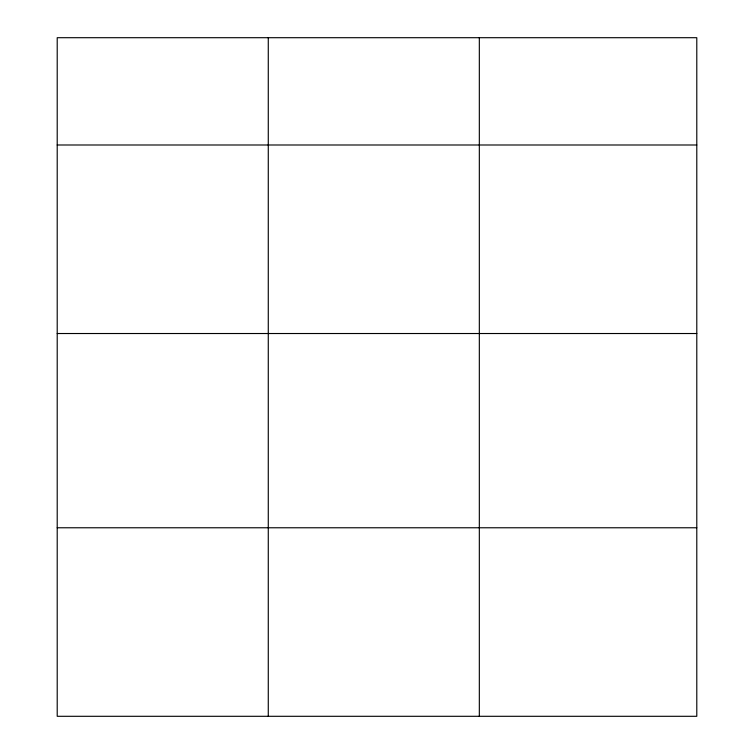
<?xml version="1.0" encoding="UTF-8"?>
<svg xmlns="http://www.w3.org/2000/svg" width="754" height="754" viewBox="0 0 754 754"><rect width="100%" height="100%" fill="white"/><g stroke="black" fill="none" stroke-linecap="round" stroke-linejoin="round"><path stroke-width="1.13" d="M696.79 333.522L696.79 37.7L57.21 37.7L57.21 716.3L696.79 716.3L696.79 333.522L57.21 333.522M57.21 144.994L696.79 144.994M57.21 527.772L696.79 527.772M479.327 37.7L479.327 716.3M268.273 37.7L268.273 716.3"/></g></svg>
